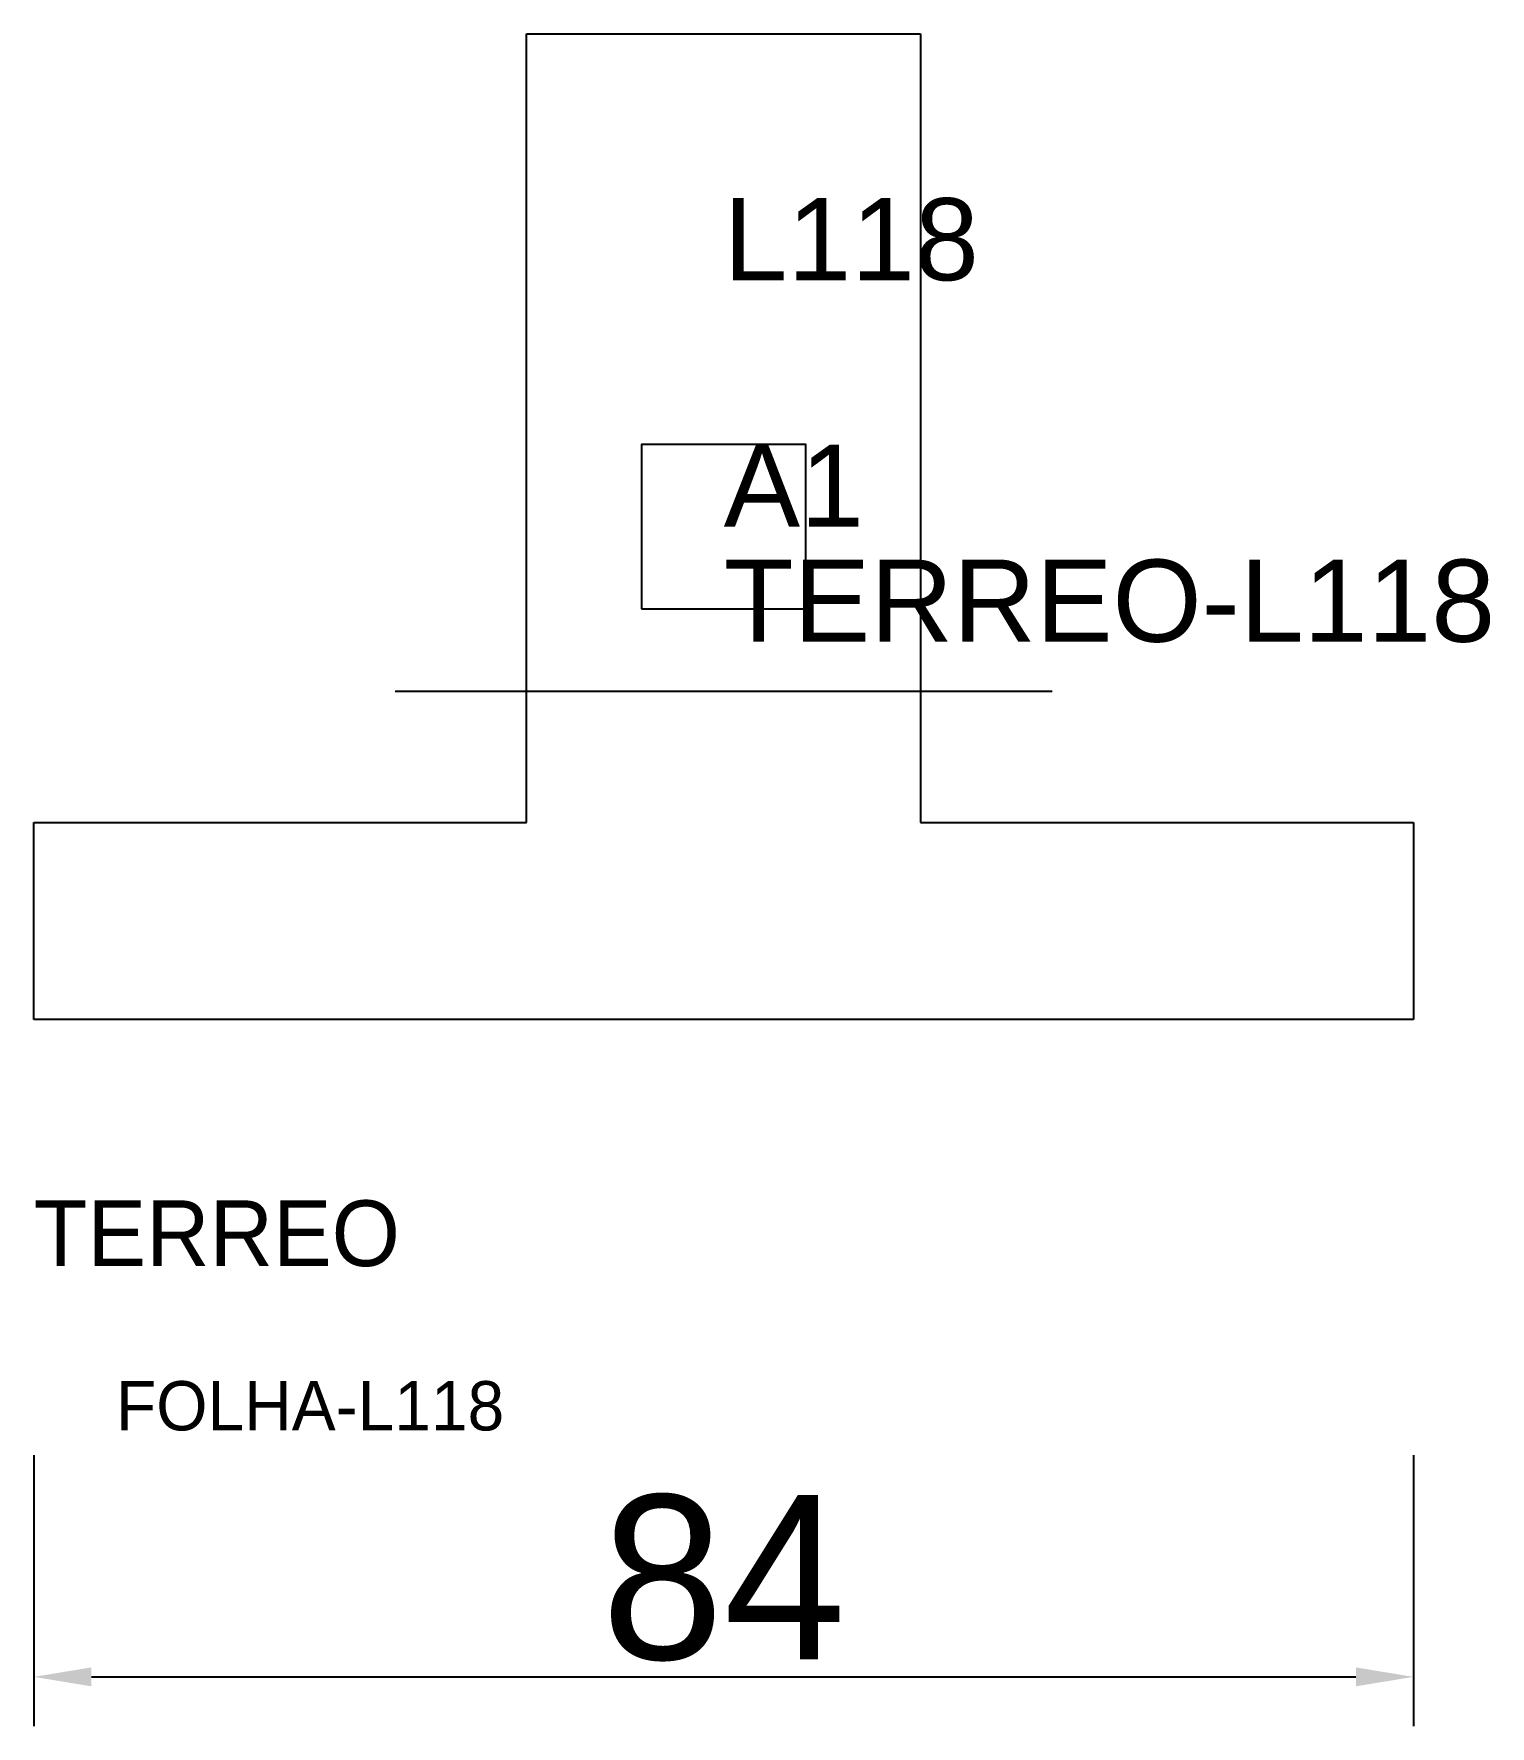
# Model space of a CAD drawing. Header units: metres. Extents: x 222 to 311, y 98 to 202.
import ezdxf

# ---------------------------------------------------------------- set-up
doc = ezdxf.new("R2010")
doc.units = ezdxf.units.M
for name, color, linetype in [('3', 3, 'CONTINUOUS'), ('AUX00', 7, 'CONTINUOUS'), ('COTA', 241, 'CONTINUOUS'), ('FOLHA', 255, 'CONTINUOUS'), ('Hachura', 251, 'CONTINUOUS'), ('NOMENCLATURA', 7, 'CONTINUOUS'), ('Nível', 160, 'CONTINUOUS'), ('Painéis', 200, 'CONTINUOUS'), ('Pilares', 5, 'CONTINUOUS'), ('SARR_2.2x7', 40, 'CONTINUOUS')]:
    doc.layers.add(name, color=color, linetype=linetype)
doc.styles.add('ARIAL', font='Arial.ttf')
doc.styles.add('STR_STANDARD', font='arial.ttf')
doc.dimstyles.new('EZ DXF', dxfattribs={"dimtxt": 10, "dimasz": 3.5, "dimexe": 3, "dimexo": 1.5, "dimgap": 1, "dimtad": 1, "dimdec": 1, "dimdsep": 46, "dimcen": 2.5, "dimazin": 3, "dimtfac": 1, "dimtmove": 0, "dimatfit": 3})

msp = doc.modelspace()

# ---------------------------------------------------------------- hatches: boundary and pattern name
at = {"layer": 'Hachura'}
h = msp.add_hatch(dxfattribs=at)
h.set_pattern_fill('ANSI31', scale=50)
h.paths.add_polyline_path([(222.2, 141.5), (222.2, 153.5), (252.2, 153.5), (252.2, 201.5), (276.18, 201.5), (276.18, 153.5), (306.18, 153.5), (306.18, 141.5)])
h = msp.add_hatch(dxfattribs=at)
h.set_pattern_fill('ANSI31', scale=50)
h.paths.add_polyline_path([(222.2, 141.5), (222.2, 153.5), (252.2, 153.5), (252.2, 201.5), (276.18, 201.5), (276.18, 153.5), (306.18, 153.5), (306.18, 141.5)])

# ---------------------------------------------------------------- linework, layer by layer
at = {"layer": 'Painéis', "color": 200}
for p, q in [((252.2, 153.5), (252.2, 201.5)), ((252.2, 201.5), (276.18, 201.5)), ((252.2, 153.5), (252.2, 201.5)), ((252.2, 201.5), (276.18, 201.5)), ((276.18, 201.5), (276.18, 153.5)), ((276.18, 201.5), (276.18, 153.5)), ((222.2, 141.5), (222.2, 153.5)), ((222.2, 153.5), (252.2, 153.5)), ((222.2, 141.5), (222.2, 153.5)), ((222.2, 153.5), (252.2, 153.5)), ((276.18, 153.5), (306.18, 153.5)), ((276.18, 153.5), (306.18, 153.5)), ((306.18, 153.5), (306.18, 141.5)), ((306.18, 153.5), (306.18, 141.5)), ((306.18, 141.5), (222.2, 141.5)), ((306.18, 141.5), (222.2, 141.5))]:
    msp.add_line(p, q, dxfattribs=at)
at = {"layer": 'Pilares'}
msp.add_lwpolyline([(259.19, 166.5), (269.19, 166.5), (269.19, 176.5), (259.19, 176.5)], close=True, dxfattribs=at)
msp.add_lwpolyline([(259.19, 166.5), (269.19, 166.5), (269.19, 176.5), (259.19, 176.5)], close=True, dxfattribs=at)
at = {"layer": 'SARR_2.2x7'}
msp.add_line((244.19, 161.5), (284.19, 161.5), dxfattribs=at)
msp.add_line((244.19, 161.5), (284.19, 161.5), dxfattribs=at)

# ---------------------------------------------------------------- texts
at = {"layer": '3', "style": 'STR_STANDARD'}
msp.add_text('A1', height=5, dxfattribs=at).set_placement((264.19, 171.5))
msp.add_text('A1', height=5, dxfattribs=at).set_placement((264.19, 171.5))
at = {"layer": 'AUX00', "style": 'STR_STANDARD'}
msp.add_text('TERREO-L118', height=5, dxfattribs=at).set_placement((264.19, 164.5))
msp.add_text('TERREO-L118', height=5, dxfattribs=at).set_placement((264.19, 164.5))
at = {"layer": 'FOLHA'}
msp.add_text('FOLHA-L118', height=3, dxfattribs=at).set_placement((227.2, 116.5))
msp.add_text('FOLHA-L118', height=3, dxfattribs=at).set_placement((227.2, 116.5))
at = {"layer": 'NOMENCLATURA', "insert": (264.19, 191.5), "char_height": 5, "attachment_point": 1, "style": 'ARIAL'}
msp.add_mtext('L118', dxfattribs=at)
msp.add_mtext('L118', dxfattribs=at)
at = {"layer": 'Nível'}
msp.add_text('TERREO', height=4, dxfattribs=at).set_placement((222.2, 126.5))
msp.add_text('TERREO', height=4, dxfattribs=at).set_placement((222.2, 126.5))

# ---------------------------------------------------------------- dimensions: what is measured, and where the dimension line sits
at = {"layer": 'COTA'}
msp.add_linear_dim(base=(222.2, 101.5), p1=(222.2, 116.5), p2=(306.18, 116.5), dimstyle='EZ DXF', dxfattribs=at).render()
msp.add_linear_dim(base=(222.2, 101.5), p1=(222.2, 116.5), p2=(306.18, 116.5), dimstyle='EZ DXF', dxfattribs=at).render()

doc.saveas('drawing.dxf')
